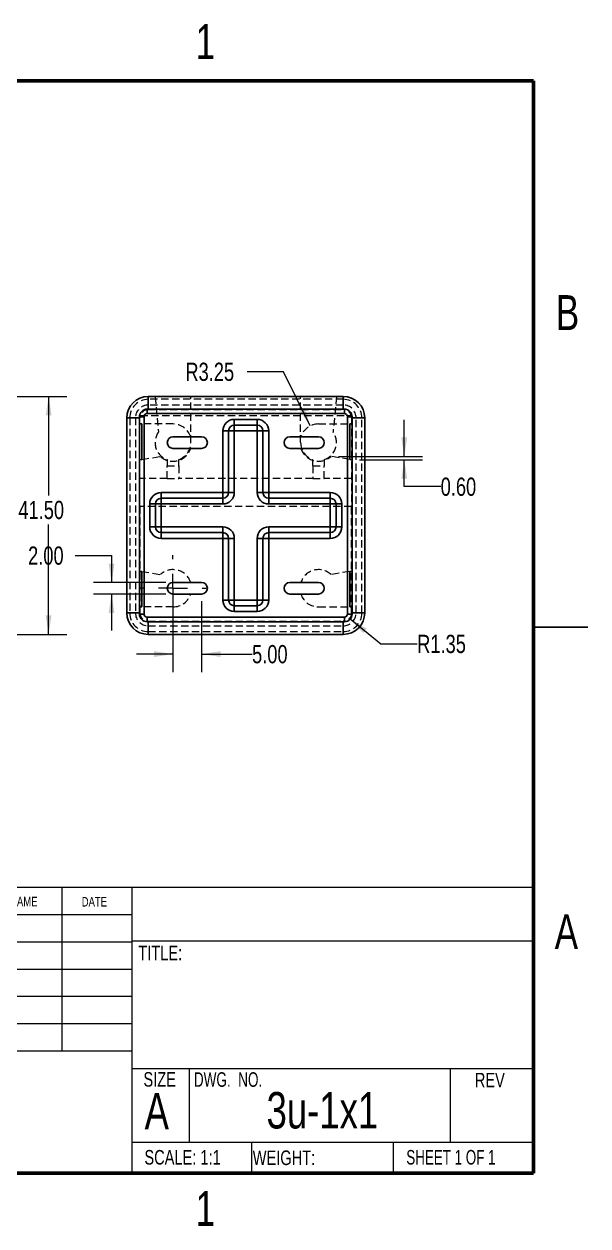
# Model space of a CAD drawing. Header units: millimetres. Extents: x 3 to 276, y 3 to 213.
# Drawn here: x 177.8 to 276.2, y 3.5 to 213.1 of the extents above; entities that cross this region are included whole.
import ezdxf

# ---------------------------------------------------------------- set-up
doc = ezdxf.new("R2010")
doc.units = ezdxf.units.MM
doc.linetypes.add('HIDDEN', pattern=[1.905, 1.27, -0.635])
doc.styles.add('SLDTEXTSTYLE0', font='TXT', dxfattribs={"width": 0.75})
doc.styles.add('SLDTEXTSTYLE1', font='TXT', dxfattribs={"width": 0.6875})
doc.styles.add('SLDTEXTSTYLE2', font='TXT', dxfattribs={"width": 0.694444})
doc.dimstyles.new('SLDDIMSTYLE0', dxfattribs={"dimtxt": 3.175, "dimasz": 3.302, "dimexe": 0, "dimexo": 0.0625, "dimgap": 0.79375, "dimtad": 0, "dimtih": 1, "dimtoh": 1, "dimrnd": 1e-09, "dimzin": 4, "dimdsep": 46, "dimtxsty": 'SLDTEXTSTYLE0', "dimsah": 1, "dimcen": 0.09, "dimadec": 0, "dimazin": 1, "dimtfac": 1, "dimtofl": 0, "dimtmove": 0, "dimatfit": 3, "dimfxl": 1, "dimfrac": 2, "dimtolj": 1, "dimtzin": 12, "dimarcsym": 0})
doc.dimstyles.new('SLDDIMSTYLE1', dxfattribs={"dimtxt": 3.175, "dimasz": 3.302, "dimexe": 0, "dimexo": 0.0625, "dimgap": 0.79375, "dimtad": 0, "dimtih": 1, "dimtoh": 1, "dimrnd": 1e-09, "dimzin": 12, "dimdsep": 46, "dimtxsty": 'SLDTEXTSTYLE0', "dimsah": 1, "dimcen": 0, "dimadec": 0, "dimazin": 3, "dimtfac": 1, "dimtofl": 0, "dimtmove": 0, "dimatfit": 3, "dimfxl": 1, "dimfrac": 2, "dimtolj": 1, "dimtzin": 12, "dimarcsym": 0})
doc.dimstyles.new('SLDDIMSTYLE2', dxfattribs={"dimtxt": 3.175, "dimasz": 3.302, "dimexe": 0, "dimexo": 0.0625, "dimgap": 0.79375, "dimtad": 0, "dimtih": 1, "dimtoh": 1, "dimrnd": 1e-09, "dimzin": 4, "dimdsep": 46, "dimtxsty": 'SLDTEXTSTYLE0', "dimsah": 1, "dimcen": 0.09, "dimadec": 0, "dimazin": 1, "dimtfac": 1, "dimtmove": 0, "dimatfit": 0, "dimfxl": 1, "dimfrac": 2, "dimtolj": 1, "dimtzin": 12, "dimarcsym": 0})
doc.dimstyles.new('SLDDIMSTYLE5', dxfattribs={"dimtxt": 3.175, "dimasz": 3.302, "dimexe": 0, "dimexo": 0.0625, "dimgap": 0.79375, "dimtad": 0, "dimtih": 1, "dimtoh": 1, "dimrnd": 1e-09, "dimzin": 0, "dimdsep": 46, "dimtxsty": 'SLDTEXTSTYLE0', "dimsah": 1, "dimcen": 0.09, "dimadec": 0, "dimazin": 0, "dimtfac": 1, "dimtmove": 0, "dimatfit": 0, "dimfxl": 1, "dimfrac": 2, "dimtolj": 1, "dimtzin": 12, "dimarcsym": 0})

# ---------------------------------------------------------------- blocks, each defined once
blk = doc.blocks.new('_D_11')
at = {"color": 7, "linetype": 'Continuous', "lineweight": 0}
for p, q in [((157.54, 148.17), (185.32, 148.17)), ((182.14, 148.17), (182.14, 130.91)), ((182.14, 106.67), (182.14, 125.87)), ((157.54, 106.67), (185.32, 106.67))]:
    blk.add_line(p, q, dxfattribs=at)
at = {"color": 7, "linetype": 'Continuous', "lineweight": 18}
for points in [[(182.14, 148.17), (181.63, 144.87), (182.65, 144.87)], [(182.14, 106.67), (182.65, 109.98), (181.63, 109.98)]]:
    blk.add_solid(points, dxfattribs=at)
at = {"color": 7, "linetype": 'Continuous', "lineweight": 18, "insert": (176.86, 129.97), "char_height": 3.175, "attachment_point": 1, "style": 'SLDTEXTSTYLE0'}
blk.add_mtext('41.50', dxfattribs=at)
blk = doc.blocks.new('_D_18')
at = {"color": 7, "linetype": 'Continuous', "lineweight": 0}
for p, q in [((234.77, 109.37), (240.08, 105.04)), ((240.08, 105.04), (246.43, 105.04))]:
    blk.add_line(p, q, dxfattribs=at)
at = {"color": 7, "linetype": 'Continuous', "lineweight": 18}
blk.add_solid([(234.77, 109.37), (237.01, 106.89), (237.65, 107.68)], dxfattribs=at)
at = {"color": 7, "linetype": 'Continuous', "lineweight": 18, "insert": (246.43, 106.61), "char_height": 3.175, "attachment_point": 1, "style": 'SLDTEXTSTYLE0'}
blk.add_mtext('R1.35', dxfattribs=at)
blk = doc.blocks.new('_D_19')
at = {"color": 7, "linetype": 'Continuous', "lineweight": 0}
for p, q in [((223.13, 152.49), (216.78, 152.49)), ((227.79, 143.04), (223.13, 152.49))]:
    blk.add_line(p, q, dxfattribs=at)
at = {"color": 7, "linetype": 'Continuous', "lineweight": 18}
blk.add_solid([(227.79, 143.04), (226.79, 146.23), (225.87, 145.78)], dxfattribs=at)
at = {"color": 7, "linetype": 'Continuous', "lineweight": 18, "insert": (206, 154.06), "char_height": 3.175, "attachment_point": 1, "style": 'SLDTEXTSTYLE0'}
blk.add_mtext('R3.25', dxfattribs=at)
blk = doc.blocks.new('_D_20')
at = {"color": 7, "linetype": 'Continuous', "lineweight": 0}
for p, q in [((244.18, 137.72), (244.18, 144.07)), ((232.69, 137.72), (247.35, 137.72)), ((236.35, 137.12), (247.35, 137.12)), ((244.18, 132.45), (244.18, 137.12)), ((250.53, 132.45), (244.18, 132.45))]:
    blk.add_line(p, q, dxfattribs=at)
at = {"color": 7, "linetype": 'Continuous', "lineweight": 18}
for points in [[(244.18, 137.72), (244.69, 141.03), (243.67, 141.03)], [(244.18, 137.12), (243.67, 133.82), (244.69, 133.82)]]:
    blk.add_solid(points, dxfattribs=at)
at = {"color": 7, "linetype": 'Continuous', "lineweight": 18, "insert": (250.53, 134.02), "char_height": 3.175, "attachment_point": 1, "style": 'SLDTEXTSTYLE0'}
blk.add_mtext('0.60', dxfattribs=at)
blk = doc.blocks.new('_D_21')
at = {"color": 7, "linetype": 'Continuous', "lineweight": 0}
for p, q in [((203.83, 112.45), (203.83, 100.08)), ((208.83, 112.45), (208.83, 100.08)), ((203.83, 103.25), (197.48, 103.25)), ((208.83, 103.25), (217.63, 103.25))]:
    blk.add_line(p, q, dxfattribs=at)
at = {"color": 7, "linetype": 'Continuous', "lineweight": 18}
for points in [[(203.83, 103.25), (200.53, 103.76), (200.53, 102.74)], [(208.83, 103.25), (212.13, 102.74), (212.13, 103.76)]]:
    blk.add_solid(points, dxfattribs=at)
at = {"color": 7, "linetype": 'Continuous', "lineweight": 18, "insert": (217.63, 104.82), "char_height": 3.175, "attachment_point": 1, "style": 'SLDTEXTSTYLE0'}
blk.add_mtext('5.00', dxfattribs=at)
blk = doc.blocks.new('_D_22')
at = {"color": 7, "linetype": 'Continuous', "lineweight": 0}
for p, q in [((186.77, 120.43), (193.12, 120.43)), ((193.12, 120.43), (193.12, 115.72)), ((202.56, 115.72), (189.95, 115.72)), ((202.56, 113.72), (189.95, 113.72)), ((193.12, 113.72), (193.12, 107.37))]:
    blk.add_line(p, q, dxfattribs=at)
at = {"color": 7, "linetype": 'Continuous', "lineweight": 18}
for points in [[(193.12, 115.72), (193.63, 119.03), (192.61, 119.03)], [(193.12, 113.72), (192.61, 110.42), (193.63, 110.42)]]:
    blk.add_solid(points, dxfattribs=at)
at = {"color": 7, "linetype": 'Continuous', "lineweight": 18, "insert": (178.56, 122.01), "char_height": 3.175, "attachment_point": 1, "style": 'SLDTEXTSTYLE0'}
blk.add_mtext('2.00', dxfattribs=at)
blk = doc.blocks.new('SW_CENTERMARKSYMBOL_0')
at = {"color": 0, "linetype": 'Continuous', "lineweight": 18}
for p, q in [((0, 5.08), (0, 5.79)), ((0, 0), (0, 2.54)), ((-5.08, 0), (-5.79, 0)), ((0, 0), (-2.54, 0)), ((0, 0), (0, -2.54)), ((0, 0), (2.54, 0)), ((5.08, 0), (5.79, 0)), ((0, -5.08), (0, -5.79))]:
    blk.add_line(p, q, dxfattribs=at)

msp = doc.modelspace()

# ---------------------------------------------------------------- linework, layer by layer
at = {"color": 7, "linetype": 'Continuous', "lineweight": 50}
for p, q in [((12.7, 203.2), (266.7, 203.2)), ((266.7, 203.2), (266.7, 12.7)), ((266.7, 12.7), (12.7, 12.7))]:
    msp.add_line(p, q, dxfattribs=at)
at = {"color": 7, "linetype": 'Continuous', "lineweight": 25}
for p, q in [((199.528, 145.974), (199.528, 148.174)), ((199.528, 148.174), (233.528, 148.174)), ((233.528, 145.974), (233.528, 148.174)), ((197.978, 144.624), (198.778, 144.624)), ((197.978, 143.374), (197.978, 144.624)), ((198.778, 144.624), (198.778, 110.224)), ((199.328, 145.974), (199.328, 145.174)), ((199.328, 145.974), (233.728, 145.974)), ((233.728, 145.174), (199.328, 145.174)), ((233.728, 145.974), (233.728, 145.174)), ((234.278, 110.224), (234.278, 144.624)), ((234.278, 144.624), (235.078, 144.624)), ((235.078, 144.624), (235.078, 143.374)), ((197.978, 144.424), (195.778, 144.424)), ((195.778, 110.424), (195.778, 144.424)), ((198.378, 143.374), (197.978, 143.374)), ((197.978, 143.374), (197.978, 137.124)), ((198.378, 137.19), (198.378, 143.374)), ((214.528, 144.174), (218.528, 144.174)), ((214.528, 144.174), (214.528, 143.174)), ((218.528, 143.174), (214.528, 143.174)), ((214.528, 143.174), (214.528, 142.174)), ((218.528, 144.174), (218.528, 143.174)), ((218.528, 143.174), (218.528, 142.174)), ((235.078, 143.374), (234.678, 143.374)), ((234.678, 137.19), (234.678, 143.374)), ((235.078, 144.424), (237.278, 144.424)), ((235.078, 137.124), (235.078, 143.374)), ((237.278, 144.424), (237.278, 110.424)), ((208.828, 141.124), (203.828, 141.124)), ((212.528, 131.424), (212.528, 142.174)), ((212.528, 142.174), (213.528, 142.174)), ((213.528, 142.174), (213.528, 131.424)), ((213.528, 142.174), (214.528, 142.174)), ((214.528, 142.174), (214.528, 131.424)), ((218.528, 142.174), (214.528, 142.174)), ((219.528, 142.174), (218.528, 142.174)), ((218.528, 131.424), (218.528, 142.174)), ((220.528, 142.174), (219.528, 142.174)), ((219.528, 131.424), (219.528, 142.174)), ((220.528, 142.174), (220.528, 131.424)), ((229.228, 141.124), (224.228, 141.124)), ((203.828, 139.124), (208.828, 139.124)), ((224.228, 139.124), (229.228, 139.124)), ((197.978, 137.124), (198.378, 137.19)), ((197.978, 117.724), (197.978, 137.124)), ((234.678, 137.19), (235.078, 137.124)), ((235.078, 137.124), (235.078, 117.724)), ((201.778, 131.424), (212.528, 131.424)), ((201.778, 130.424), (201.778, 131.424)), ((212.528, 130.424), (201.778, 130.424)), ((201.778, 129.424), (201.778, 130.424)), ((212.528, 131.424), (212.528, 130.424)), ((212.528, 131.424), (213.528, 131.424)), ((212.528, 130.424), (212.528, 129.424)), ((213.528, 131.424), (214.528, 131.424)), ((219.528, 131.424), (218.528, 131.424)), ((220.528, 131.424), (219.528, 131.424)), ((220.528, 131.424), (231.278, 131.424)), ((220.528, 131.424), (220.528, 130.424)), ((231.278, 130.424), (220.528, 130.424)), ((220.528, 130.424), (220.528, 129.424)), ((231.278, 131.424), (231.278, 130.424)), ((231.278, 130.424), (231.278, 129.424)), ((199.778, 125.424), (199.778, 129.424)), ((200.778, 129.424), (199.778, 129.424)), ((200.778, 129.424), (200.778, 125.424)), ((201.778, 129.424), (200.778, 129.424)), ((201.778, 129.424), (201.778, 125.424)), ((212.528, 129.424), (201.778, 129.424)), ((231.278, 129.424), (220.528, 129.424)), ((231.278, 125.424), (231.278, 129.424)), ((232.278, 129.424), (231.278, 129.424)), ((233.278, 129.424), (232.278, 129.424)), ((232.278, 125.424), (232.278, 129.424)), ((233.278, 129.424), (233.278, 125.424)), ((200.778, 125.424), (199.778, 125.424)), ((201.778, 125.424), (200.778, 125.424)), ((201.778, 125.424), (201.778, 124.424)), ((201.778, 125.424), (212.528, 125.424)), ((201.778, 124.424), (201.778, 123.424)), ((201.778, 124.424), (212.528, 124.424)), ((212.528, 125.424), (212.528, 124.424)), ((212.528, 124.424), (212.528, 123.424)), ((220.528, 124.424), (220.528, 125.424)), ((220.528, 125.424), (231.278, 125.424)), ((220.528, 124.424), (220.528, 123.424)), ((220.528, 124.424), (231.278, 124.424)), ((231.278, 125.424), (231.278, 124.424)), ((232.278, 125.424), (231.278, 125.424)), ((231.278, 123.424), (231.278, 124.424)), ((233.278, 125.424), (232.278, 125.424)), ((212.528, 123.424), (201.778, 123.424)), ((212.528, 112.674), (212.528, 123.424)), ((213.528, 123.424), (212.528, 123.424)), ((213.528, 123.424), (213.528, 112.674)), ((214.528, 123.424), (213.528, 123.424)), ((214.528, 123.424), (214.528, 112.674)), ((218.528, 112.674), (218.528, 123.424)), ((218.528, 123.424), (219.528, 123.424)), ((219.528, 112.674), (219.528, 123.424)), ((219.528, 123.424), (220.528, 123.424)), ((220.528, 123.424), (220.528, 112.674)), ((231.278, 123.424), (220.528, 123.424)), ((198.378, 117.659), (197.978, 117.724)), ((197.978, 117.724), (197.978, 111.474)), ((198.378, 117.659), (198.378, 111.474)), ((234.678, 117.659), (235.078, 117.724)), ((234.678, 111.474), (234.678, 117.659)), ((235.078, 111.474), (235.078, 117.724)), ((208.828, 115.724), (203.828, 115.724)), ((229.228, 115.724), (224.228, 115.724)), ((203.828, 113.724), (208.828, 113.724)), ((224.228, 113.724), (229.228, 113.724)), ((197.978, 110.224), (197.978, 111.474)), ((197.978, 111.474), (198.378, 111.474)), ((213.528, 112.674), (212.528, 112.674)), ((214.528, 112.674), (213.528, 112.674)), ((214.528, 112.674), (214.528, 111.674)), ((214.528, 112.674), (218.528, 112.674)), ((214.528, 111.674), (214.528, 110.674)), ((214.528, 111.674), (218.528, 111.674)), ((218.528, 112.674), (218.528, 111.674)), ((218.528, 112.674), (219.528, 112.674)), ((218.528, 111.674), (218.528, 110.674)), ((219.528, 112.674), (220.528, 112.674)), ((235.078, 111.474), (234.678, 111.474)), ((235.078, 111.474), (235.078, 110.224)), ((195.778, 110.424), (197.978, 110.424)), ((197.978, 110.224), (198.778, 110.224)), ((199.328, 109.674), (199.328, 108.874)), ((199.328, 109.674), (233.728, 109.674)), ((218.528, 110.674), (214.528, 110.674)), ((233.728, 109.674), (233.728, 108.874)), ((234.278, 110.224), (235.078, 110.224)), ((237.278, 110.424), (235.078, 110.424)), ((233.728, 108.874), (199.328, 108.874)), ((199.528, 106.674), (199.528, 108.874)), ((233.528, 106.674), (233.528, 108.874)), ((276.225, 107.95), (266.7, 107.95)), ((266.7, 107.95), (276.225, 107.95)), ((233.528, 106.674), (199.528, 106.674))]:
    msp.add_line(p, q, dxfattribs=at)
at = {"color": 7, "linetype": 'HIDDEN', "lineweight": 18}
for p, q in [((199.528, 147.674), (199.528, 146.674)), ((233.528, 147.674), (199.528, 147.674)), ((200.703, 148.174), (201.303, 141.965)), ((206.953, 140.124), (206.953, 148.174)), ((226.103, 140.124), (226.103, 148.174)), ((232.353, 148.174), (231.753, 141.965)), ((233.528, 146.674), (233.528, 147.674)), ((198.15, 144.874), (234.906, 144.874)), ((199.528, 145.874), (199.528, 146.674)), ((233.528, 146.674), (199.528, 146.674)), ((199.528, 145.874), (233.528, 145.874)), ((233.528, 145.874), (233.528, 146.674)), ((196.278, 144.424), (197.278, 144.424)), ((196.278, 144.424), (196.278, 110.424)), ((198.078, 144.424), (197.278, 144.424)), ((197.278, 144.424), (197.278, 110.424)), ((198.078, 128.974), (198.078, 144.424)), ((203.828, 143.374), (198.378, 143.374)), ((229.228, 143.374), (234.678, 143.374)), ((234.978, 144.424), (234.978, 128.974)), ((235.778, 144.424), (234.978, 144.424)), ((235.778, 110.424), (235.778, 144.424)), ((235.778, 144.424), (236.778, 144.424)), ((236.778, 110.424), (236.778, 144.424)), ((198.378, 137.19), (201.637, 137.724)), ((202.828, 137.164), (202.828, 136.074)), ((204.828, 136.074), (204.828, 137.164)), ((228.228, 136.074), (228.228, 137.164)), ((230.228, 137.164), (230.228, 136.074)), ((234.678, 137.19), (231.419, 137.724)), ((202.828, 136.074), (204.828, 136.074)), ((202.828, 133.874), (202.828, 136.074)), ((204.828, 136.074), (204.828, 133.874)), ((228.228, 136.074), (230.228, 136.074)), ((228.228, 136.074), (228.228, 133.874)), ((230.228, 133.874), (230.228, 136.074)), ((202.828, 133.874), (198.078, 133.874)), ((202.828, 133.874), (204.828, 133.874)), ((228.228, 133.874), (204.828, 133.874)), ((228.228, 133.874), (230.228, 133.874)), ((234.978, 133.874), (230.228, 133.874)), ((198.078, 128.974), (198.078, 110.424)), ((234.978, 128.974), (198.078, 128.974)), ((234.978, 110.424), (234.978, 128.974)), ((198.378, 117.659), (201.637, 117.124)), ((234.678, 117.659), (231.419, 117.124)), ((203.828, 111.474), (198.378, 111.474)), ((229.228, 111.474), (234.678, 111.474)), ((196.278, 110.424), (197.278, 110.424)), ((198.078, 110.424), (197.278, 110.424)), ((235.778, 110.424), (234.978, 110.424)), ((235.778, 110.424), (236.778, 110.424)), ((199.528, 108.974), (233.528, 108.974)), ((199.528, 108.174), (199.528, 108.974)), ((199.528, 108.174), (233.528, 108.174)), ((199.528, 107.174), (199.528, 108.174)), ((199.528, 107.174), (233.528, 107.174)), ((233.528, 108.174), (233.528, 108.974)), ((233.528, 108.174), (233.528, 107.174))]:
    msp.add_line(p, q, dxfattribs=at)
at = {"color": 7, "linetype": 'Continuous', "lineweight": 18}
for p, q in [((68.354, 62.594), (266.7, 62.594)), ((184.461, 62.594), (184.461, 34.019)), ((196.629, 62.594), (196.629, 12.7)), ((153.548, 57.832), (196.629, 57.832)), ((153.548, 53.069), (196.629, 53.069)), ((196.629, 53.269), (266.7, 53.269)), ((153.548, 48.307), (196.629, 48.307)), ((196.629, 43.544), (153.548, 43.544)), ((196.629, 38.782), (153.548, 38.782)), ((196.629, 34.019), (153.663, 34.019)), ((196.629, 30.985), (266.7, 30.985)), ((206.675, 30.985), (206.675, 18.107)), ((252.173, 30.985), (252.173, 18.107)), ((196.629, 18.107), (266.7, 18.107)), ((217.536, 18.107), (217.536, 12.7)), ((242.223, 18.107), (242.223, 12.7))]:
    msp.add_line(p, q, dxfattribs=at)
at = {"color": 7, "linetype": 'Continuous', "lineweight": 25}
for centre, radius, start, end in [((199.528, 144.424), 3.75, 90, 180), ((233.528, 144.424), 3.75, 0, 90), ((199.328, 144.624), 1.35, 90, 180), ((199.328, 144.624), 0.55, 90, 180), ((233.728, 144.624), 1.35, 0, 90), ((233.728, 144.624), 0.55, 0, 90), ((214.528, 142.174), 2, 90, 180), ((214.528, 142.174), 1, 90, 180), ((218.528, 142.174), 2, 0, 90), ((218.528, 142.174), 1, 0, 90), ((203.828, 140.124), 1, 90, 270), ((208.828, 140.124), 1, 270, 90), ((224.228, 140.124), 1, 90, 270), ((229.228, 140.124), 1, 270, 90), ((201.778, 129.424), 2, 90, 180), ((201.778, 129.424), 1, 90, 180), ((212.528, 131.424), 1, 270, 0), ((212.528, 131.424), 2, 270, 0), ((220.528, 131.424), 2, 180, 270), ((220.528, 131.424), 1, 180, 270), ((231.278, 129.424), 2, 0, 90), ((231.278, 129.424), 1, 0, 90), ((201.778, 125.424), 2, 180, 270), ((201.778, 125.424), 1, 180, 270), ((212.528, 123.424), 2, 0, 90), ((212.528, 123.424), 1, 0, 90), ((220.528, 123.424), 2, 90, 180), ((220.528, 123.424), 1, 90, 180), ((231.278, 125.424), 2, 270, 0), ((231.278, 125.424), 1, 270, 0), ((203.828, 114.724), 1, 90, 270), ((208.828, 114.724), 1, 270, 90), ((224.228, 114.724), 1, 90, 270), ((229.228, 114.724), 1, 270, 90), ((214.528, 112.674), 2, 180, 270), ((214.528, 112.674), 1, 180, 270), ((218.528, 112.674), 2, 270, 0), ((218.528, 112.674), 1, 270, 0), ((199.528, 110.424), 3.75, 180, 270), ((199.328, 110.224), 1.35, 180, 270), ((199.328, 110.224), 0.55, 180, 270), ((233.528, 110.424), 3.75, 270, 0), ((233.728, 110.224), 0.55, 270, 0), ((233.728, 110.224), 1.35, 270, 0)]:
    msp.add_arc(centre, radius, start, end, dxfattribs=at)
at = {"color": 7, "linetype": 'HIDDEN', "lineweight": 18}
for centre, radius, start, end in [((199.528, 144.424), 3.25, 90, 180), ((233.528, 144.424), 3.25, 0, 90), ((199.528, 144.424), 2.25, 90, 180), ((199.528, 144.424), 1.45, 90, 180), ((233.528, 144.424), 2.25, 0, 90), ((233.528, 144.424), 1.45, 0, 90), ((203.828, 140.124), 3.25, 17.92021, 90), ((229.228, 140.124), 3.25, 90, 162.07979), ((203.828, 140.124), 3.125, 143.90098, 251.33708), ((229.228, 140.124), 3.125, 288.66292, 36.09902), ((203.828, 140.124), 3.25, 227.60053, 342.07979), ((203.828, 140.124), 3.125, 288.66292, 0), ((229.228, 140.124), 3.125, 180, 251.33708), ((229.228, 140.124), 3.25, 197.92021, 312.39947), ((203.828, 114.724), 3.25, 17.92021, 132.39947), ((229.228, 114.724), 3.25, 47.60053, 162.07979), ((203.828, 114.724), 3.25, 270, 342.07979), ((229.228, 114.724), 3.25, 197.92021, 270), ((199.528, 110.424), 3.25, 180, 270), ((199.528, 110.424), 2.25, 180, 270), ((233.528, 110.424), 2.25, 270, 0), ((233.528, 110.424), 3.25, 270, 0)]:
    msp.add_arc(centre, radius, start, end, dxfattribs=at)
for points in [[(198.078, 110.424), (198.078, 110.179), (198.137, 109.966), (198.316, 109.603), (198.438, 109.451), (198.712, 109.212), (198.866, 109.123), (199.108, 109.034), (199.191, 109.011), (199.358, 108.982), (199.443, 108.974), (199.528, 108.974)], [(234.978, 110.424), (234.978, 110.179), (234.919, 109.966), (234.74, 109.603), (234.618, 109.451), (234.344, 109.212), (234.19, 109.123), (233.948, 109.034), (233.865, 109.011), (233.698, 108.982), (233.613, 108.974), (233.528, 108.974)]]:
    msp.add_open_spline(points, degree=3, knots=[0, 0, 0, 0, 0.25, 0.25, 0.5, 0.5, 0.75, 0.75, 0.875, 0.875, 1, 1, 1, 1], dxfattribs=at)

# ---------------------------------------------------------------- block references
at = {"color": 7, "linetype": 'Continuous', "lineweight": 0}
msp.add_blockref('SW_CENTERMARKSYMBOL_0', (203.828, 114.724), dxfattribs=at)

# ---------------------------------------------------------------- texts
for s, insert, char_height, attachment_point, style in [('1', (209.489, 213.117), 6.096, 2, 'SLDTEXTSTYLE0'), ('B', (272.653, 165.842), 6.096, 2, 'SLDTEXTSTYLE0'), ('NAME', (175.424, 60.923), 1.651, 1, 'SLDTEXTSTYLE0'), ('DATE', (187.915, 60.879), 1.651, 1, 'SLDTEXTSTYLE0'), ('A', (272.457, 57.892), 6.096, 2, 'SLDTEXTSTYLE0'), ('TITLE:', (197.793, 52.393), 2.54, 1, 'SLDTEXTSTYLE0'), ('SIZE', (198.68, 30.358), 2.54, 1, 'SLDTEXTSTYLE0'), ('DWG.  NO.', (207.481, 30.323), 2.54, 1, 'SLDTEXTSTYLE2'), ('REV', (256.485, 30.223), 2.54, 1, 'SLDTEXTSTYLE0'), ('A', (198.88, 26.724), 6.35, 1, 'SLDTEXTSTYLE0'), ('3u-1x1', (229.892, 26.873), 6.35, 2, 'SLDTEXTSTYLE0'), ('SCALE: 1:1', (198.849, 16.765), 2.54, 1, 'SLDTEXTSTYLE0'), ('SHEET 1 OF 1', (244.531, 16.773), 2.54, 1, 'SLDTEXTSTYLE1'), ('WEIGHT:', (217.74, 16.678), 2.54, 1, 'SLDTEXTSTYLE0'), ('1', (209.489, 9.617), 6.096, 2, 'SLDTEXTSTYLE0')]:
    msp.add_mtext(s, dxfattribs=dict(at, insert=insert, char_height=char_height, attachment_point=attachment_point, style=style))

# ---------------------------------------------------------------- dimensions: what is measured, and where the dimension line sits
at = {"color": 7, "linetype": 'Continuous', "lineweight": 18}
for center, mpoint, picture, middle in [((229.228, 140.124), (227.79, 143.039), '_D_19', (211.387, 152.492)), ((233.728, 110.224), (234.774, 109.371), '_D_18', (251.824, 105.042))]:
    dim = msp.add_radius_dim(center=center, mpoint=mpoint, dimstyle='SLDDIMSTYLE1', dxfattribs=at)
    dim.commit()
    dim.dimension.update_dxf_attribs({"geometry": picture, "text_midpoint": middle, "dimtype": 164})
for base, p1, p2, dimstyle, picture, middle in [((182.14, 106.674), (156.269, 148.174), (156.269, 106.674), 'SLDDIMSTYLE0', '_D_11', (182.14, 128.394)), ((244.177, 137.724), (235.078, 137.124), (231.419, 137.724), 'SLDDIMSTYLE5', '_D_20', (244.177, 132.45)), ((193.122, 113.724), (203.828, 115.724), (203.828, 113.724), 'SLDDIMSTYLE2', '_D_22', (193.122, 120.433))]:
    dim = msp.add_linear_dim(base=base, p1=p1, p2=p2, angle=90, dimstyle=dimstyle, dxfattribs=at)
    dim.commit()
    dim.dimension.update_dxf_attribs({"geometry": picture, "text_midpoint": middle, "dimtype": 160})
dim = msp.add_linear_dim(base=(208.828, 103.252), p1=(203.828, 113.724), p2=(208.828, 113.724), dimstyle='SLDDIMSTYLE2', dxfattribs=at)
dim.commit()
dim.dimension.update_dxf_attribs({"geometry": '_D_21', "text_midpoint": (221.737, 103.252), "dimtype": 160})

doc.saveas('drawing.dxf')
